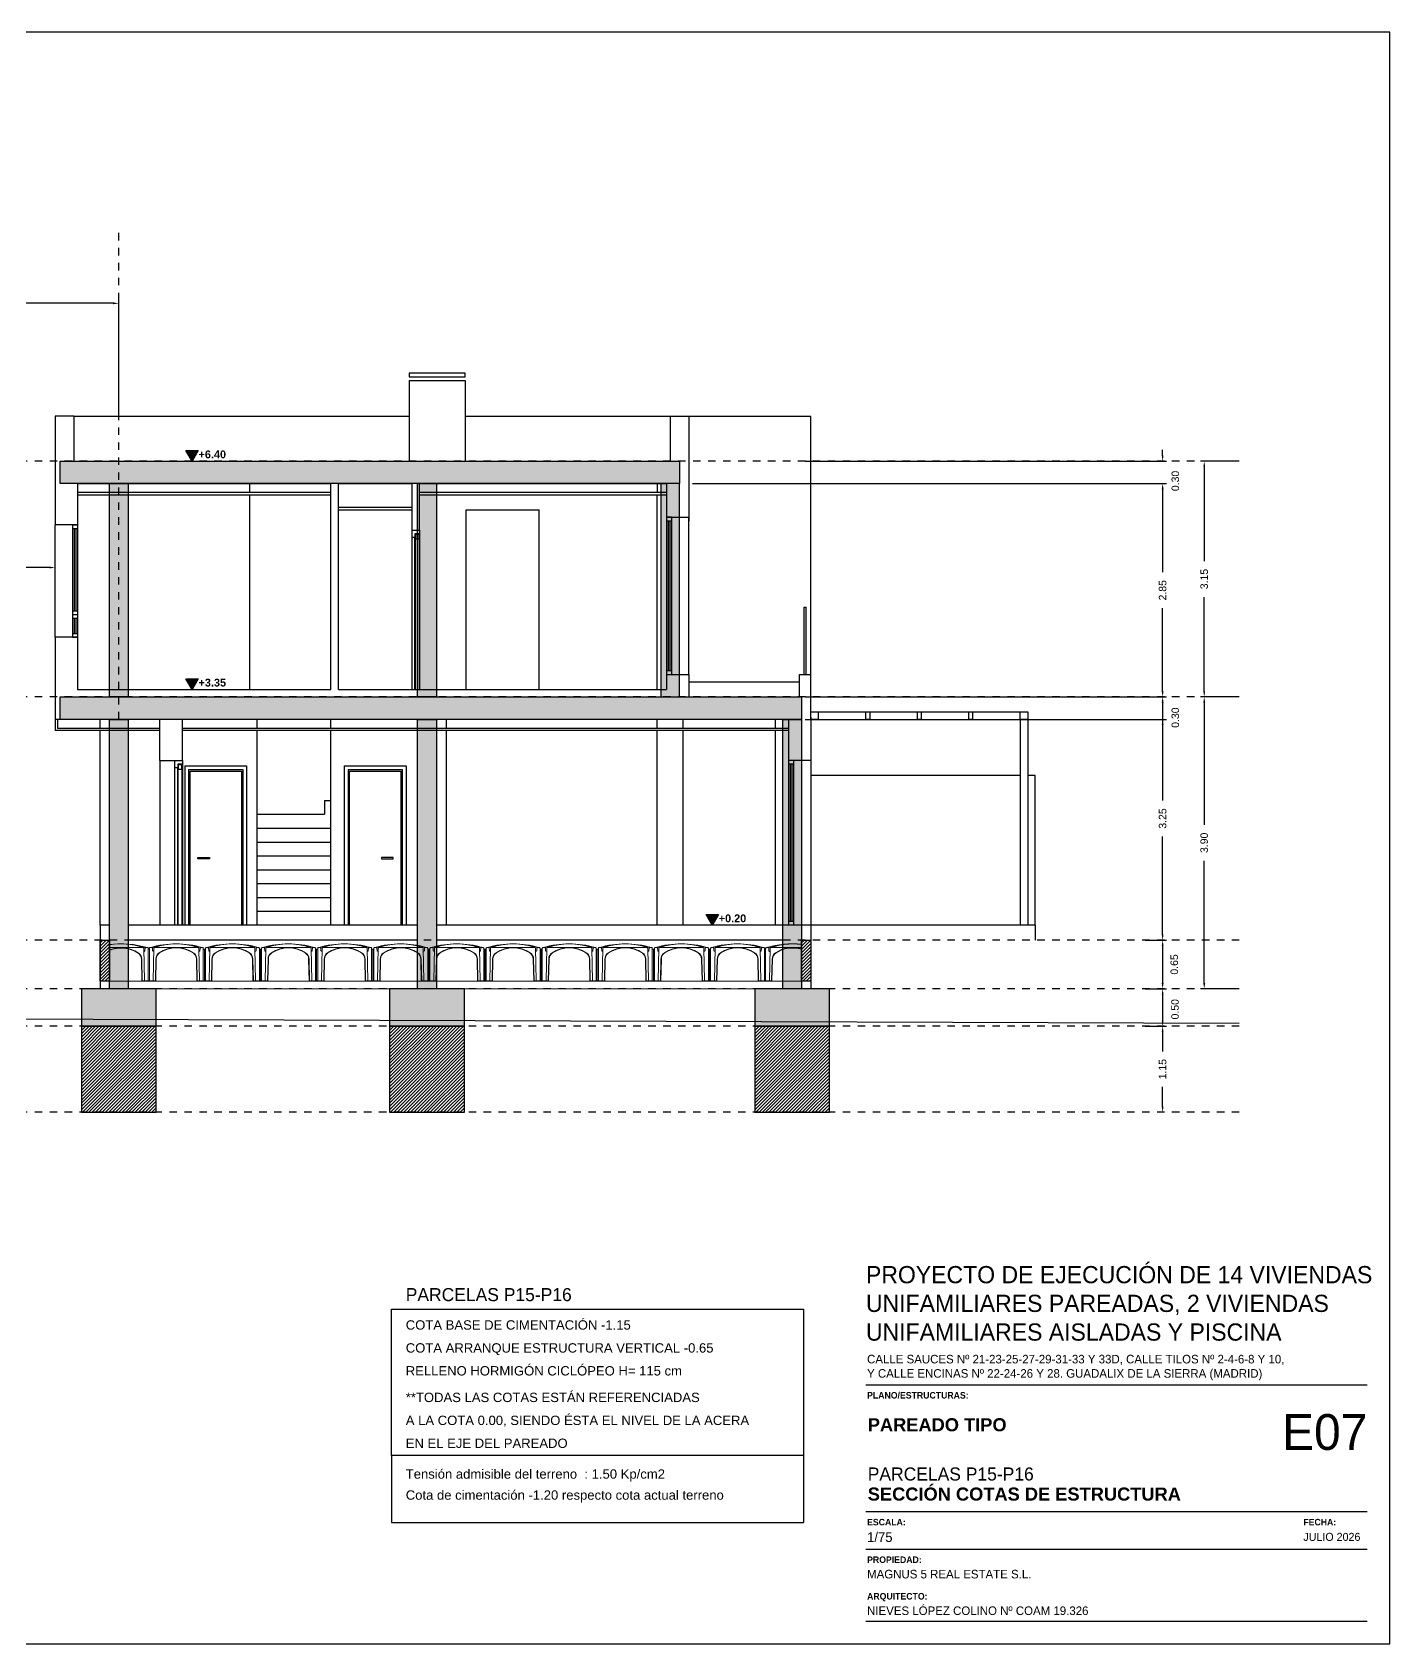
# Model space of a CAD drawing. Extents: x 2455 to 9764, y -806 to 181.
# Drawn here: x 4655.16 to 4673.31, y -409.26 to -387.73 of the extents above; entities that cross this region are included whole.
import ezdxf

# ---------------------------------------------------------------- set-up
doc = ezdxf.new("R2010")
doc.units = 0
doc.header["$LTSCALE"] = 0.2
doc.header["$MEASUREMENT"] = 0
doc.linetypes.add('CONTINUA', pattern=[0])
doc.linetypes.add('RAYITAS', pattern=[0.375, 0.25, -0.125])
doc.layers.get('0').update_dxf_attribs({"linetype": 'CONTINUOUS'})
doc.layers.add('01_cartela', color=6, linetype='CONTINUOUS', plot=False)
for name, color, linetype in [('01_cotas', 4, 'CONTINUOUS'), ('01_MONO inst', 254, 'CONTINUOUS'), ('01_muros', 1, 'CONTINUOUS'), ('01_perfil terreno natural', 170, 'CONTINUOUS'), ('01_proyección', 4, 'RAYITAS'), ('01_texto cartela', 4, 'CONTINUOUS'), ('CUADRO_LINEAS', 7, 'CONTINUOUS'), ('SOMBRAS2', 2, 'CONTINUOUS'), ('WL', 7, 'CONTINUOUS')]:
    doc.layers.add(name, color=color, linetype=linetype)
doc.layers.add('_CAVITI-AUX', color=2, linetype='CONTINUOUS', lineweight=5, plot=False)
doc.styles.add('Century Gothic', font='', dxfattribs={"height": 2})
doc.styles.add('Century Gothic_3', font='', dxfattribs={"height": 4.5})
doc.styles.add('Century Gothic_5', font='', dxfattribs={"height": 2.5})
doc.styles.add('Century Gothic_6', font='', dxfattribs={"height": 11})
doc.styles.add('Estilo1', font='swissel.ttf')
doc.styles.add('NIEVES3', font='swisseb.ttf')
doc.styles.add('ROMANS', font='romans')
doc.styles.get('Century Gothic').set_extended_font_data('Century Gothic')
doc.styles.get('Century Gothic_3').set_extended_font_data('Century Gothic')
doc.styles.get('Century Gothic_5').set_extended_font_data('Century Gothic')
doc.styles.get('Century Gothic_6').set_extended_font_data('Century Gothic')
doc.dimstyles.new('DECIMAL-50', dxfattribs={"dimtxt": 0.08, "dimasz": 0.15, "dimexe": 0.05, "dimexo": 0.05, "dimgap": 0.09, "dimtad": 0, "dimzin": 0, "dimdsep": 46, "dimtxsty": 'ROMANS', "dimblk": 'DOTSMALL', "dimcen": 0.09, "dimclrt": 7, "dimadec": 0, "dimazin": 0, "dimtfac": 1.38, "dimtix": 1, "dimtofl": 0, "dimtmove": 2, "dimatfit": 3, "dimldrblk": 'OBLIQUE', "dimfxl": 1, "dimtolj": 1, "dimtzin": 0, "dimarcsym": 0})

# ---------------------------------------------------------------- blocks, each defined once
blk = doc.blocks.new('C50_frontal')
for points in [[(0, 0.005), (0.1, 0.005), (0.1, 0), (0, 0), (0, 0.43), (0.008, 0.43, 0.414214), (0.015, 0.438)], [(0.073, 0.401, -0.505657), (0.059, 0.409), (0.056, 0.441, 0.383819), (0.046, 0.45), (0.025, 0.45, 0.414214), (0.015, 0.44), (0.015, 0.005)], [(0.065, 0.005), (0.074, 0.441, -0.383819), (0.084, 0.45), (0.666, 0.45, -0.383819), (0.676, 0.441), (0.685, 0.005)], [(0.655, 0.005), (0.649, 0.296, 0.24616), (0.602, 0.382, 0.30084), (0.148, 0.382, 0.246228), (0.101, 0.296), (0.095, 0.005)], [(0.65, 0.005), (0.644, 0.296, 0.24616), (0.599, 0.378, 0.30084), (0.151, 0.378, 0.246228), (0.106, 0.296), (0.1, 0.005)], [(0.75, 0.005), (0.65, 0.005), (0.65, 0), (0.75, 0), (0.75, 0.43), (0.742, 0.43, -0.414214), (0.735, 0.438)], [(0.677, 0.401, 0.505657), (0.691, 0.409), (0.694, 0.441, -0.383819), (0.704, 0.45), (0.725, 0.45, -0.414214), (0.735, 0.44), (0.735, 0.005)]]:
    blk.add_lwpolyline(points, format="xyb")
for centre, radius, start, end in [((0.375, -0.75), 1.25, 73.7398, 106.2602), ((0.375, -0.607), 1.107, 72.7173, 107.2827), ((0.373, -0.359), 0.859, 70.3508, 109.6492)]:
    blk.add_arc(centre, radius, start, end)
blk = doc.blocks.new('*D439')
at = {"layer": '01_cotas', "color": 0, "linetype": 'CONTINUA', "lineweight": -2, "transparency": 16777216}
for p, q in [((4671.247, -393.461), (4670.778, -393.461)), ((4671.247, -396.611), (4670.778, -396.611))]:
    blk.add_line(p, q, dxfattribs=at)
at = {"layer": '01_cotas', "color": 0, "lineweight": -2, "transparency": 16777216}
for p, q in [((4670.828, -393.536), (4670.828, -394.796)), ((4670.828, -396.536), (4670.828, -395.276))]:
    blk.add_line(p, q, dxfattribs=at)
at = {"layer": '01_cotas', "color": 0, "transparency": 16777216}
for points in [[(4670.816, -393.536), (4670.841, -393.536), (4670.828, -393.461)], [(4670.816, -396.536), (4670.841, -396.536), (4670.828, -396.611)]]:
    blk.add_solid(points, dxfattribs=at)
at = {"layer": '01_cotas', "color": 7, "transparency": 16777216, "insert": (4670.828, -395.036), "char_height": 0.1, "attachment_point": 5, "rotation": 90, "style": 'Estilo1'}
blk.add_mtext('\\A1;3.15', dxfattribs=at)
blk = doc.blocks.new('*D440')
at = {"layer": '01_cotas', "color": 0, "linetype": 'CONTINUA', "lineweight": -2, "transparency": 16777216}
for p, q in [((4671.247, -396.611), (4670.778, -396.611)), ((4671.247, -400.511), (4670.778, -400.511))]:
    blk.add_line(p, q, dxfattribs=at)
at = {"layer": '01_cotas', "color": 0, "lineweight": -2, "transparency": 16777216}
for p, q in [((4670.828, -396.686), (4670.828, -398.321)), ((4670.828, -400.436), (4670.828, -398.801))]:
    blk.add_line(p, q, dxfattribs=at)
at = {"layer": '01_cotas', "color": 0, "transparency": 16777216}
for points in [[(4670.816, -396.686), (4670.841, -396.686), (4670.828, -396.611)], [(4670.816, -400.436), (4670.841, -400.436), (4670.828, -400.511)]]:
    blk.add_solid(points, dxfattribs=at)
at = {"layer": '01_cotas', "color": 7, "transparency": 16777216, "insert": (4670.828, -398.561), "char_height": 0.1, "attachment_point": 5, "rotation": 90, "style": 'Estilo1'}
blk.add_mtext('\\A1;3.90', dxfattribs=at)
blk = doc.blocks.new('*D441')
at = {"layer": '01_cotas', "color": 0, "linetype": 'CONTINUA', "lineweight": -2, "transparency": 16777216}
for p, q in [((4670.038, -396.611), (4670.322, -396.611)), ((4670.038, -399.861), (4670.322, -399.861))]:
    blk.add_line(p, q, dxfattribs=at)
at = {"layer": '01_cotas', "color": 0, "lineweight": -2, "transparency": 16777216}
for p, q in [((4670.272, -396.686), (4670.272, -397.996)), ((4670.272, -399.786), (4670.272, -398.476))]:
    blk.add_line(p, q, dxfattribs=at)
at = {"layer": '01_cotas', "color": 0, "transparency": 16777216}
for points in [[(4670.26, -396.686), (4670.285, -396.686), (4670.272, -396.611)], [(4670.26, -399.786), (4670.285, -399.786), (4670.272, -399.861)]]:
    blk.add_solid(points, dxfattribs=at)
at = {"layer": '01_cotas', "color": 7, "transparency": 16777216, "insert": (4670.272, -398.236), "char_height": 0.1, "attachment_point": 5, "rotation": 90, "style": 'Estilo1'}
blk.add_mtext('\\A1;3.25', dxfattribs=at)
blk = doc.blocks.new('*D442')
at = {"layer": '01_cotas', "color": 0, "linetype": 'CONTINUA', "lineweight": -2, "transparency": 16777216}
for p, q in [((4670.088, -393.761), (4670.322, -393.761)), ((4670.088, -396.611), (4670.322, -396.611))]:
    blk.add_line(p, q, dxfattribs=at)
at = {"layer": '01_cotas', "color": 0, "lineweight": -2, "transparency": 16777216}
for p, q in [((4670.272, -393.836), (4670.272, -394.946)), ((4670.272, -396.536), (4670.272, -395.426))]:
    blk.add_line(p, q, dxfattribs=at)
at = {"layer": '01_cotas', "color": 0, "transparency": 16777216}
for points in [[(4670.26, -393.836), (4670.285, -393.836), (4670.272, -393.761)], [(4670.26, -396.536), (4670.285, -396.536), (4670.272, -396.611)]]:
    blk.add_solid(points, dxfattribs=at)
at = {"layer": '01_cotas', "color": 7, "transparency": 16777216, "insert": (4670.272, -395.186), "char_height": 0.1, "attachment_point": 5, "rotation": 90, "style": 'Estilo1'}
blk.add_mtext('\\A1;2.85', dxfattribs=at)
blk = doc.blocks.new('*D443')
at = {"layer": '01_cotas', "color": 0, "linetype": 'CONTINUA', "lineweight": -2, "transparency": 16777216}
for p, q in [((4665.495, -396.611), (4670.322, -396.611)), ((4665.495, -396.911), (4670.322, -396.911))]:
    blk.add_line(p, q, dxfattribs=at)
at = {"layer": '01_cotas', "color": 0, "lineweight": -2, "transparency": 16777216}
for p, q in [((4670.272, -396.536), (4670.272, -396.461)), ((4670.272, -396.986), (4670.272, -397.061))]:
    blk.add_line(p, q, dxfattribs=at)
at = {"layer": '01_cotas', "color": 0, "transparency": 16777216}
for points in [[(4670.26, -396.536), (4670.285, -396.536), (4670.272, -396.611)], [(4670.26, -396.986), (4670.285, -396.986), (4670.272, -396.911)]]:
    blk.add_solid(points, dxfattribs=at)
at = {"layer": '01_cotas', "color": 7, "transparency": 16777216, "insert": (4670.442, -396.888), "char_height": 0.1, "attachment_point": 5, "rotation": 90, "style": 'Estilo1'}
blk.add_mtext('\\A1;0.30', dxfattribs=at)
blk = doc.blocks.new('*D444')
at = {"layer": '01_cotas', "color": 0, "linetype": 'CONTINUA', "lineweight": -2, "transparency": 16777216}
for p, q in [((4670.038, -399.861), (4670.322, -399.861)), ((4670.038, -400.511), (4670.322, -400.511))]:
    blk.add_line(p, q, dxfattribs=at)
at = {"layer": '01_cotas', "color": 0, "lineweight": -2, "transparency": 16777216}
blk.add_line((4670.272, -399.936), (4670.272, -400.436), dxfattribs=at)
at = {"layer": '01_cotas', "color": 0, "transparency": 16777216}
for points in [[(4670.26, -399.936), (4670.285, -399.936), (4670.272, -399.861)], [(4670.26, -400.436), (4670.285, -400.436), (4670.272, -400.511)]]:
    blk.add_solid(points, dxfattribs=at)
at = {"layer": '01_cotas', "color": 7, "transparency": 16777216, "insert": (4670.428, -400.186), "char_height": 0.1, "attachment_point": 5, "rotation": 90, "style": 'Estilo1'}
blk.add_mtext('\\A1;0.65', dxfattribs=at)
blk = doc.blocks.new('*D445')
at = {"layer": '01_cotas', "color": 0, "linetype": 'CONTINUA', "lineweight": -2, "transparency": 16777216}
for p, q in [((4670.038, -400.511), (4670.322, -400.511)), ((4670.038, -401.011), (4670.322, -401.011))]:
    blk.add_line(p, q, dxfattribs=at)
at = {"layer": '01_cotas', "color": 0, "lineweight": -2, "transparency": 16777216}
blk.add_line((4670.272, -400.586), (4670.272, -400.936), dxfattribs=at)
at = {"layer": '01_cotas', "color": 0, "transparency": 16777216}
for points in [[(4670.26, -400.586), (4670.285, -400.586), (4670.272, -400.511)], [(4670.26, -400.936), (4670.285, -400.936), (4670.272, -401.011)]]:
    blk.add_solid(points, dxfattribs=at)
at = {"layer": '01_cotas', "color": 7, "transparency": 16777216, "insert": (4670.438, -400.785), "char_height": 0.1, "attachment_point": 5, "rotation": 90, "style": 'Estilo1'}
blk.add_mtext('\\A1;0.50', dxfattribs=at)
blk = doc.blocks.new('*D437')
at = {"layer": '01_cotas', "color": 0, "lineweight": -2, "transparency": 16777216}
for p, q in [((4670.272, -393.386), (4670.272, -393.311)), ((4670.272, -393.836), (4670.272, -393.911))]:
    blk.add_line(p, q, dxfattribs=at)
at = {"layer": '01_cotas', "color": 0, "linetype": 'CONTINUA', "lineweight": -2, "transparency": 16777216}
for p, q in [((4665.495, -393.461), (4670.322, -393.461)), ((4663.99, -393.761), (4670.322, -393.761))]:
    blk.add_line(p, q, dxfattribs=at)
at = {"layer": '01_cotas', "color": 0, "transparency": 16777216}
for points in [[(4670.26, -393.386), (4670.285, -393.386), (4670.272, -393.461)], [(4670.26, -393.836), (4670.285, -393.836), (4670.272, -393.761)]]:
    blk.add_solid(points, dxfattribs=at)
at = {"layer": '01_cotas', "color": 7, "transparency": 16777216, "insert": (4670.442, -393.725), "char_height": 0.1, "attachment_point": 5, "rotation": 90, "style": 'Estilo1'}
blk.add_mtext('\\A1;0.30', dxfattribs=at)
blk = doc.blocks.new('*D438')
at = {"layer": '01_cotas', "color": 0, "lineweight": -2, "transparency": 16777216}
for p, q in [((4670.272, -401.086), (4670.272, -401.35)), ((4670.272, -402.086), (4670.272, -401.823))]:
    blk.add_line(p, q, dxfattribs=at)
at = {"layer": '01_cotas', "color": 0, "transparency": 16777216}
for points in [[(4670.26, -401.086), (4670.285, -401.086), (4670.272, -401.011)], [(4670.26, -402.086), (4670.285, -402.086), (4670.272, -402.161)]]:
    blk.add_solid(points, dxfattribs=at)
at = {"layer": '01_cotas', "color": 7, "transparency": 16777216, "insert": (4670.272, -401.586), "char_height": 0.1, "attachment_point": 5, "rotation": 90, "style": 'Estilo1'}
blk.add_mtext('\\A1;1.15', dxfattribs=at)
blk = doc.blocks.new('*D454')
at = {"layer": '01_cotas', "color": 0, "linetype": 'CONTINUA', "lineweight": -2, "transparency": 16777216}
for p, q in [((4650.47, -392.811), (4650.47, -391.301)), ((4656.32, -392.811), (4656.32, -391.301))]:
    blk.add_line(p, q, dxfattribs=at)
at = {"layer": '01_cotas', "color": 0, "lineweight": -2, "transparency": 16777216}
for p, q in [((4650.545, -391.351), (4652.543, -391.351)), ((4656.245, -391.351), (4654.246, -391.351))]:
    blk.add_line(p, q, dxfattribs=at)
at = {"layer": '01_cotas', "color": 0, "transparency": 16777216}
for points in [[(4650.545, -391.339), (4650.545, -391.364), (4650.47, -391.351)], [(4656.245, -391.339), (4656.245, -391.364), (4656.32, -391.351)]]:
    blk.add_solid(points, dxfattribs=at)
at = {"layer": '01_cotas', "color": 7, "transparency": 16777216, "insert": (4653.395, -391.351), "char_height": 0.1, "width": 1.52292, "attachment_point": 5, "style": 'Estilo1'}
blk.add_mtext('\\A1;ORIGEN REPLANTEO P16\\P5.85', dxfattribs=at)
blk = doc.blocks.new('*D461')
at = {"layer": '01_cotas', "color": 0, "linetype": 'CONTINUA', "lineweight": -2, "transparency": 16777216}
for p, q in [((4650.47, -395.011), (4650.47, -394.832)), ((4655.47, -395.011), (4655.47, -394.832))]:
    blk.add_line(p, q, dxfattribs=at)
at = {"layer": '01_cotas', "color": 0, "lineweight": -2, "transparency": 16777216}
for p, q in [((4650.545, -394.882), (4651.963, -394.882)), ((4655.395, -394.882), (4653.976, -394.882))]:
    blk.add_line(p, q, dxfattribs=at)
at = {"layer": '01_cotas', "color": 0, "transparency": 16777216}
for points in [[(4650.545, -394.87), (4650.545, -394.895), (4650.47, -394.882)], [(4655.395, -394.87), (4655.395, -394.895), (4655.47, -394.882)]]:
    blk.add_solid(points, dxfattribs=at)
at = {"layer": '01_cotas', "color": 7, "transparency": 16777216, "insert": (4652.97, -394.882), "char_height": 0.1, "attachment_point": 5, "style": 'Estilo1'}
blk.add_mtext('\\A1;LÍNEA DE CERRAMIENTO\\P5.00', dxfattribs=at)

msp = doc.modelspace()

# ---------------------------------------------------------------- hatches: boundary and pattern name
at = {"layer": '01_MONO inst', "linetype": 'CONTINUA', "ltscale": 1.5}
h = msp.add_hatch(color=256, dxfattribs=at)
h.dxf.hatch_style = 1
h.paths.add_polyline_path([(4657.299, -393.461), (4657.217, -393.318), (4657.382, -393.318)])
h = msp.add_hatch(color=256, dxfattribs=at)
h.dxf.hatch_style = 1
h.paths.add_polyline_path([(4657.299, -396.511), (4657.217, -396.368), (4657.382, -396.368)])
h = msp.add_hatch(color=256, dxfattribs=at)
h.dxf.hatch_style = 1
h.paths.add_polyline_path([(4664.252, -399.661), (4664.169, -399.518), (4664.335, -399.518)])
at = {"layer": 'SOMBRAS2', "transparency": 33554534}
h = msp.add_hatch(color=254, dxfattribs=at)
h.dxf.hatch_style = 1
h.paths.add_polyline_path([(4655.535, -393.461), (4663.815, -393.461), (4663.815, -393.761), (4655.535, -393.761)])
h = msp.add_hatch(color=254, dxfattribs=at)
h.dxf.hatch_style = 1
h.paths.add_polyline_path([(4656.195, -393.761), (4656.445, -393.761), (4656.445, -396.611), (4656.195, -396.611)])
h = msp.add_hatch(color=254, dxfattribs=at)
h.dxf.hatch_style = 1
h.paths.add_polyline_path([(4660.315, -393.761), (4660.565, -393.761), (4660.565, -396.611), (4660.315, -396.611)])
h = msp.add_hatch(color=254, dxfattribs=at)
h.dxf.hatch_style = 1
h.paths.add_polyline_path([(4663.815, -393.761), (4663.565, -393.761), (4663.565, -396.611), (4663.815, -396.611)])
h = msp.add_hatch(color=254, dxfattribs=at)
h.dxf.hatch_style = 1
h.paths.add_polyline_path([(4655.535, -396.611), (4665.445, -396.611), (4665.445, -396.911), (4655.535, -396.911)])
h = msp.add_hatch(color=254, dxfattribs=at)
h.dxf.hatch_style = 1
h.paths.add_polyline_path([(4656.195, -396.911), (4656.445, -396.911), (4656.445, -400.511), (4656.195, -400.511)])
h = msp.add_hatch(color=254, dxfattribs=at)
h.dxf.hatch_style = 1
h.paths.add_polyline_path([(4660.315, -396.911), (4660.565, -396.911), (4660.565, -400.511), (4660.315, -400.511)])
h = msp.add_hatch(color=254, dxfattribs=at)
h.dxf.hatch_style = 1
h.paths.add_polyline_path([(4665.195, -396.911), (4665.445, -396.911), (4665.445, -400.511), (4665.195, -400.511)])
at = {"layer": 'SOMBRAS2'}
h = msp.add_hatch(dxfattribs=at)
h.set_pattern_fill('ANSI31', color=256, scale=0.25)
h.set_pattern_definition([(45, (215.425632, 0), (-0.02209708691, 0.02209708691), [])])
h.paths.add_polyline_path([(4656.07, -399.861), (4656.195, -399.861), (4656.195, -400.411), (4656.07, -400.411)])
h = msp.add_hatch(dxfattribs=at)
h.set_pattern_fill('ANSI31', color=256, scale=0.25)
h.set_pattern_definition([(45, (224.800632, 0), (-0.02209708691, 0.02209708691), [])])
h.paths.add_polyline_path([(4665.445, -399.861), (4665.57, -399.861), (4665.57, -400.411), (4665.445, -400.411)])
at = {"layer": 'SOMBRAS2', "transparency": 33554534}
h = msp.add_hatch(color=254, dxfattribs=at)
h.dxf.hatch_style = 1
h.paths.add_polyline_path([(4655.82, -401.011), (4656.82, -401.011), (4656.82, -400.511), (4655.82, -400.511)])
h = msp.add_hatch(color=254, dxfattribs=at)
h.dxf.hatch_style = 1
h.paths.add_polyline_path([(4659.94, -401.011), (4660.94, -401.011), (4660.94, -400.511), (4659.94, -400.511)])
h = msp.add_hatch(color=254, dxfattribs=at)
h.dxf.hatch_style = 1
h.paths.add_polyline_path([(4664.82, -401.011), (4665.82, -401.011), (4665.82, -400.511), (4664.82, -400.511)])
at = {"layer": 'SOMBRAS2'}
h = msp.add_hatch(dxfattribs=at)
h.set_pattern_fill('ANSI31', color=256, scale=0.25)
h.set_pattern_definition([(45, (-9, -2e-13), (-0.02209708691, 0.02209708691), [])])
h.paths.add_polyline_path([(4655.82, -402.161), (4656.82, -402.161), (4656.82, -401.011), (4655.82, -401.011)])
h = msp.add_hatch(dxfattribs=at)
h.set_pattern_fill('ANSI31', color=256, scale=0.25)
h.set_pattern_definition([(45, (-4.88, 0), (-0.02209708691, 0.02209708691), [])])
h.paths.add_polyline_path([(4659.94, -402.161), (4660.94, -402.161), (4660.94, -401.011), (4659.94, -401.011)])
h = msp.add_hatch(dxfattribs=at)
h.set_pattern_fill('ANSI31', color=256, scale=0.25)
h.paths.add_polyline_path([(4664.82, -402.161), (4665.82, -402.161), (4665.82, -401.011), (4664.82, -401.011)])

# ---------------------------------------------------------------- linework, layer by layer
at = {"layer": '01_cartela', "color": 3}
msp.add_lwpolyline([(4642.67, -387.729), (4642.67, -409.264), (4673.308, -409.264), (4673.308, -387.729)], close=True, dxfattribs=at)
at = {"layer": '01_MONO inst'}
for p, q in [((4660.202, -392.385, 0), (4660.952, -392.385, 0)), ((4660.202, -392.385, 0), (4660.202, -393.461, 0)), ((4660.952, -392.385, 0), (4660.952, -393.461, 0)), ((4655.72, -392.861, 0), (4655.47, -392.861, 0)), ((4655.47, -392.861, 0), (4655.47, -394.311, 0)), ((4655.72, -392.861, 0), (4655.72, -393.461, 0)), ((4655.72, -392.861, 0), (4660.202, -392.861, 0)), ((4660.952, -392.861, 0), (4663.69, -392.861, 0)), ((4663.69, -392.861, 0), (4663.69, -393.461, 0)), ((4663.69, -392.861, 0), (4663.94, -392.861, 0)), ((4663.94, -392.861, 0), (4663.94, -394.261, 0)), ((4663.94, -392.861, 0), (4665.57, -392.861, 0)), ((4665.57, -396.311, 0), (4665.57, -392.862, 0)), ((4655.72, -393.461, 0), (4663.69, -393.461, 0)), ((4655.77, -393.761, 0), (4655.77, -394.311, 0)), ((4655.77, -393.761, 0), (4659.155, -393.761, 0)), ((4658.07, -393.881, 0), (4658.07, -393.761, 0)), ((4659.155, -396.511, 0), (4659.155, -393.761, 0)), ((4659.255, -393.761, 0), (4660.24, -393.761, 0)), ((4659.255, -396.511, 0), (4659.255, -393.761, 0)), ((4660.24, -394.381, 0), (4660.24, -393.761, 0)), ((4660.34, -393.761, 0), (4663.64, -393.761, 0)), ((4660.34, -394.381, 0), (4660.34, -393.761, 0)), ((4663.515, -393.761, 0), (4663.515, -393.881, 0)), ((4663.64, -393.761, 0), (4663.64, -394.261, 0)), ((4659.155, -393.881, 0), (4655.77, -393.881, 0)), ((4655.77, -393.911, 0), (4659.155, -393.911, 0)), ((4658.07, -396.511, 0), (4658.07, -393.911, 0)), ((4660.24, -394.081, 0), (4659.255, -394.081, 0)), ((4663.64, -393.881, 0), (4660.34, -393.881, 0)), ((4660.34, -393.911, 0), (4663.64, -393.911, 0)), ((4663.515, -396.511, 0), (4663.515, -393.911, 0)), ((4659.255, -394.111, 0), (4660.24, -394.111, 0)), ((4660.965, -396.511, 0), (4660.965, -394.111, 0)), ((4660.965, -394.111, 0), (4661.94, -394.111, 0)), ((4661.94, -396.511, 0), (4661.94, -394.111, 0)), ((4663.64, -394.211, 0), (4663.94, -394.211, 0)), ((4655.77, -394.311, 0), (4655.47, -394.311, 0)), ((4660.24, -394.381, 0), (4660.34, -394.381, 0)), ((4660.24, -394.481, 0), (4660.24, -394.381, 0)), ((4660.279, -394.481, 0), (4660.24, -394.481, 0)), ((4660.24, -396.511, 0), (4660.24, -394.481, 0)), ((4660.34, -394.431, 0), (4660.279, -394.431, 0)), ((4660.279, -394.431, 0), (4660.279, -394.481, 0)), ((4660.279, -396.511, 0), (4660.279, -394.481, 0)), ((4660.284, -396.511, 0), (4660.284, -394.497, 0)), ((4660.335, -394.497, 0), (4660.335, -396.511, 0)), ((4660.34, -394.381, 0), (4660.34, -394.431, 0)), ((4660.34, -394.431, 0), (4660.34, -396.511, 0)), ((4655.47, -395.811, 0), (4655.47, -396.961, 0)), ((4655.77, -395.811, 0), (4655.47, -395.811, 0)), ((4655.77, -395.811, 0), (4655.77, -396.511, 0)), ((4663.64, -396.311, 0), (4663.64, -396.511, 0)), ((4663.64, -396.311, 0), (4663.94, -396.311, 0)), ((4663.94, -396.311, 0), (4663.94, -396.611, 0)), ((4665.42, -396.611, 0), (4665.42, -396.311, 0)), ((4665.42, -396.311, 0), (4665.57, -396.311, 0)), ((4665.57, -396.831, 0), (4665.57, -396.311, 0)), ((4655.77, -396.511, 0), (4659.155, -396.511, 0)), ((4659.255, -396.511, 0), (4663.64, -396.511, 0)), ((4663.94, -396.611, 0), (4665.42, -396.611, 0)), ((4665.57, -396.881, 0), (4665.57, -397.461, 0)), ((4656.87, -396.911, 0), (4655.47, -396.911, 0)), ((4655.47, -396.911, 0), (4655.47, -397.061, 0)), ((4656.87, -397.061, 0), (4655.47, -397.061, 0)), ((4655.5, -396.911, 0), (4655.5, -397.031, 0)), ((4656.87, -397.031, 0), (4655.5, -397.031, 0)), ((4656.07, -397.031, 0), (4656.07, -396.911, 0)), ((4656.07, -399.661, 0), (4656.07, -397.061, 0)), ((4656.87, -397.461, 0), (4656.87, -396.911, 0)), ((4657.17, -397.461, 0), (4657.17, -396.911, 0)), ((4665.27, -396.911, 0), (4657.17, -396.911, 0)), ((4665.27, -397.031, 0), (4657.17, -397.031, 0)), ((4665.27, -397.061, 0), (4657.17, -397.061, 0)), ((4658.17, -397.031, 0), (4658.17, -396.911, 0)), ((4658.17, -399.661, 0), (4658.17, -397.061, 0)), ((4659.155, -397.031, 0), (4659.155, -396.911, 0)), ((4659.155, -399.661, 0), (4659.155, -397.061, 0)), ((4660.7, -397.031, 0), (4660.7, -396.911, 0)), ((4660.7, -399.661, 0), (4660.7, -397.061, 0)), ((4663.515, -397.031, 0), (4663.515, -396.911, 0)), ((4663.515, -399.661, 0), (4663.515, -397.061, 0)), ((4663.865, -397.031, 0), (4663.865, -396.911, 0)), ((4663.865, -399.661, 0), (4663.865, -397.061, 0)), ((4665.1, -397.031, 0), (4665.1, -396.911, 0)), ((4665.1, -399.661, 0), (4665.1, -397.061, 0)), ((4665.27, -396.911, 0), (4665.27, -397.461, 0)), ((4656.87, -397.461, 0), (4657.17, -397.461, 0)), ((4656.87, -397.461, 0), (4656.87, -399.661, 0)), ((4657.07, -397.561, 0), (4657.07, -397.461, 0)), ((4657.17, -397.511, 0), (4657.109, -397.511, 0)), ((4657.109, -397.511, 0), (4657.109, -397.561, 0)), ((4657.17, -397.461, 0), (4657.17, -397.511, 0)), ((4657.17, -397.511, 0), (4657.17, -399.661, 0)), ((4665.57, -397.461, 0), (4665.27, -397.461, 0)), ((4657.109, -397.561, 0), (4657.07, -397.561, 0)), ((4657.07, -399.661, 0), (4657.07, -397.561, 0)), ((4657.109, -399.661, 0), (4657.109, -397.561, 0)), ((4657.114, -399.661, 0), (4657.114, -397.577, 0)), ((4657.165, -397.577, 0), (4657.165, -399.661, 0)), ((4658.17, -398.179, 0), (4659.07, -398.179, 0)), ((4659.07, -397.994, 0), (4659.07, -398.179, 0)), ((4659.07, -397.994, 0), (4659.155, -397.994, 0)), ((4658.17, -398.364, 0), (4659.155, -398.364, 0)), ((4658.17, -398.55, 0), (4659.155, -398.55, 0)), ((4658.17, -398.735, 0), (4659.155, -398.735, 0)), ((4658.17, -398.92, 0), (4659.155, -398.92, 0)), ((4658.17, -399.105, 0), (4659.155, -399.105, 0)), ((4658.17, -399.291, 0), (4659.155, -399.291, 0)), ((4656.195, -399.661, 0), (4656.07, -399.661, 0)), ((4656.07, -399.661, 0), (4656.07, -400.511, 0)), ((4660.315, -399.661, 0), (4656.445, -399.661, 0)), ((4658.17, -399.476, 0), (4659.155, -399.476, 0)), ((4668.57, -399.661, 0), (4660.565, -399.661, 0)), ((4668.57, -399.661, 0), (4668.57, -399.861, 0)), ((4660.315, -399.861, 0), (4656.445, -399.861, 0)), ((4665.195, -399.861, 0), (4660.565, -399.861, 0))]:
    msp.add_line(p, q, dxfattribs=at)
at = {"layer": '01_MONO inst', "linetype": 'CONTINUA'}
for p, q in [((4663.64, -394.211, 0), (4663.64, -396.311, 0)), ((4663.71, -394.211, 0), (4663.64, -394.211, 0)), ((4663.71, -394.211, 0), (4663.64, -394.211, 0)), ((4663.71, -394.261, 0), (4663.64, -394.261, 0)), ((4663.663, -394.261, 0), (4663.663, -396.261, 0)), ((4663.687, -394.261, 0), (4663.687, -396.261, 0)), ((4663.71, -394.211, 0), (4663.71, -396.311, 0)), ((4663.94, -396.311, 0), (4663.94, -394.211, 0)), ((4655.47, -395.811, 0), (4655.47, -394.311, 0)), ((4655.7, -394.311, 0), (4655.77, -394.311, 0)), ((4655.7, -394.311, 0), (4655.77, -394.311, 0)), ((4655.7, -394.311, 0), (4655.7, -395.811, 0)), ((4655.7, -394.361, 0), (4655.77, -394.361, 0)), ((4655.723, -394.361, 0), (4655.723, -395.461, 0)), ((4655.747, -394.361, 0), (4655.747, -395.461, 0)), ((4655.77, -394.311, 0), (4655.77, -395.811, 0)), ((4655.7, -395.461, 0), (4655.77, -395.461, 0)), ((4655.7, -395.511, 0), (4655.77, -395.511, 0)), ((4655.7, -395.561, 0), (4655.77, -395.561, 0)), ((4655.723, -395.561, 0), (4655.723, -395.763, 0)), ((4655.747, -395.561, 0), (4655.747, -395.763, 0)), ((4665.48, -395.411, 0), (4665.51, -395.411, 0)), ((4665.48, -396.311, 0), (4665.48, -395.411, 0)), ((4665.51, -396.311, 0), (4665.51, -395.411, 0)), ((4655.7, -395.763, 0), (4655.77, -395.763, 0)), ((4655.7, -395.813, 0), (4655.77, -395.813, 0)), ((4663.71, -396.261, 0), (4663.64, -396.261, 0)), ((4663.94, -396.411, 0), (4665.42, -396.411, 0)), ((4665.67, -396.811, 0), (4666.307, -396.811, 0)), ((4666.357, -396.811, 0), (4666.995, -396.811, 0)), ((4667.045, -396.811, 0), (4667.682, -396.811, 0)), ((4667.732, -396.811, 0), (4668.37, -396.811, 0)), ((4665.67, -396.911, 0), (4666.307, -396.911, 0)), ((4666.357, -396.911, 0), (4666.995, -396.911, 0)), ((4667.045, -396.911, 0), (4667.682, -396.911, 0)), ((4667.732, -396.911, 0), (4668.37, -396.911, 0)), ((4668.37, -396.911, 0), (4668.37, -399.661, 0)), ((4668.47, -396.911, 0), (4668.47, -399.661, 0)), ((4657.204, -397.531, 0), (4658.029, -397.531, 0)), ((4657.204, -397.531, 0), (4657.204, -399.661, 0)), ((4658.029, -397.531, 0), (4658.029, -399.661, 0)), ((4659.335, -397.531, 0), (4660.16, -397.531, 0)), ((4659.335, -397.531, 0), (4659.335, -399.661, 0)), ((4660.16, -397.531, 0), (4660.16, -399.661, 0)), ((4665.27, -397.461, 0), (4665.27, -399.661, 0)), ((4665.34, -397.461, 0), (4665.27, -397.461, 0)), ((4665.34, -397.461, 0), (4665.27, -397.461, 0)), ((4665.34, -397.511, 0), (4665.27, -397.511, 0)), ((4665.293, -397.511, 0), (4665.293, -399.611, 0)), ((4665.317, -397.511, 0), (4665.317, -399.611, 0)), ((4665.34, -397.461, 0), (4665.34, -399.661, 0)), ((4665.57, -397.461, 0), (4665.57, -400.511, 0)), ((4657.254, -397.581, 0), (4657.254, -399.661, 0)), ((4657.254, -397.581, 0), (4657.979, -397.581, 0)), ((4657.274, -399.661, 0), (4657.274, -397.604, 0)), ((4657.274, -397.604, 0), (4657.959, -397.604, 0)), ((4657.959, -397.604, 0), (4657.959, -399.661, 0)), ((4657.979, -397.581, 0), (4657.979, -399.661, 0)), ((4659.385, -397.581, 0), (4659.385, -399.661, 0)), ((4659.385, -397.581, 0), (4660.11, -397.581, 0)), ((4659.405, -399.661, 0), (4659.405, -397.604, 0)), ((4659.405, -397.604, 0), (4660.09, -397.604, 0)), ((4660.09, -397.604, 0), (4660.09, -399.661, 0)), ((4660.11, -397.581, 0), (4660.11, -399.661, 0)), ((4668.37, -397.661, 0), (4665.57, -397.661, 0)), ((4668.57, -397.661, 0), (4668.47, -397.661, 0)), ((4668.57, -399.661, 0), (4668.57, -397.661, 0)), ((4665.34, -399.611, 0), (4665.27, -399.611, 0))]:
    msp.add_line(p, q, dxfattribs=at)
at = {"layer": '01_MONO inst', "elevation": 0}
for points in [[(4660.952, -392.287), (4660.202, -392.287), (4660.202, -392.336), (4660.952, -392.336)], [(4660.284, -394.439), (4660.284, -394.497), (4660.335, -394.497), (4660.335, -394.439)], [(4665.57, -396.811), (4665.67, -396.811), (4665.67, -396.911), (4665.57, -396.911)], [(4666.307, -396.811), (4666.357, -396.811), (4666.357, -396.911), (4666.307, -396.911)], [(4666.995, -396.811), (4667.045, -396.811), (4667.045, -396.911), (4666.995, -396.911)], [(4667.682, -396.811), (4667.732, -396.811), (4667.732, -396.911), (4667.682, -396.911)], [(4668.37, -396.811), (4668.47, -396.811), (4668.47, -396.911), (4668.37, -396.911)], [(4657.114, -397.519), (4657.114, -397.577), (4657.165, -397.577), (4657.165, -397.519)]]:
    msp.add_lwpolyline(points, close=True, dxfattribs=at)
at = {"layer": '01_MONO inst', "linetype": 'CONTINUA', "ltscale": 1.5, "elevation": 0}
for points in [[(4657.299, -393.461), (4657.217, -393.318), (4657.382, -393.318)], [(4657.299, -396.511), (4657.217, -396.368), (4657.382, -396.368)], [(4664.252, -399.661), (4664.169, -399.518), (4664.335, -399.518)]]:
    msp.add_lwpolyline(points, close=True, dxfattribs=at)
at = {"layer": '01_MONO inst', "linetype": 'CONTINUA', "elevation": 0}
for points in [[(4657.375, -398.775), (4657.375, -398.756), (4657.531, -398.756), (4657.531, -398.775)], [(4659.989, -398.775), (4659.989, -398.756), (4659.833, -398.756), (4659.833, -398.775)]]:
    msp.add_lwpolyline(points, close=True, dxfattribs=at)
at = {"layer": '01_muros', "elevation": 0}
for points in [[(4655.535, -393.461), (4663.815, -393.461), (4663.815, -393.761), (4655.535, -393.761)], [(4656.195, -393.761), (4656.445, -393.761), (4656.445, -396.611), (4656.195, -396.611)], [(4660.315, -393.761), (4660.565, -393.761), (4660.565, -396.611), (4660.315, -396.611)], [(4663.815, -393.761), (4663.565, -393.761), (4663.565, -396.611), (4663.815, -396.611)], [(4655.535, -396.611), (4665.445, -396.611), (4665.445, -396.911), (4655.535, -396.911)], [(4656.195, -396.911), (4656.445, -396.911), (4656.445, -400.511), (4656.195, -400.511)], [(4660.315, -396.911), (4660.565, -396.911), (4660.565, -400.511), (4660.315, -400.511)], [(4665.195, -396.911), (4665.445, -396.911), (4665.445, -400.511), (4665.195, -400.511)], [(4656.07, -399.861), (4656.195, -399.861), (4656.195, -400.411), (4656.07, -400.411)], [(4665.445, -399.861), (4665.57, -399.861), (4665.57, -400.411), (4665.445, -400.411)], [(4655.82, -401.011), (4656.82, -401.011), (4656.82, -400.511), (4655.82, -400.511)], [(4659.94, -401.011), (4660.94, -401.011), (4660.94, -400.511), (4659.94, -400.511)], [(4664.82, -401.011), (4665.82, -401.011), (4665.82, -400.511), (4664.82, -400.511)], [(4655.82, -402.161), (4656.82, -402.161), (4656.82, -401.011), (4655.82, -401.011)], [(4659.94, -402.161), (4660.94, -402.161), (4660.94, -401.011), (4659.94, -401.011)], [(4664.82, -402.161), (4665.82, -402.161), (4665.82, -401.011), (4664.82, -401.011)]]:
    msp.add_lwpolyline(points, close=True, dxfattribs=at)
at = {"layer": '01_perfil terreno natural'}
msp.add_line((4671.297, -400.975, 0), (4653.552, -400.911, 0), dxfattribs=at)
at = {"layer": '01_proyección', "color": 10}
for p, q in [((4656.32, -396.911, 0), (4656.32, -390.356, 0)), ((4671.297, -399.861, 0), (4644.311, -399.861, 0))]:
    msp.add_line(p, q, dxfattribs=at)
at = {"layer": '01_proyección', "color": 120}
for p, q in [((4671.297, -393.461, 0), (4644.311, -393.461, 0)), ((4671.297, -396.611, 0), (4644.311, -396.611, 0)), ((4671.297, -400.511, 0), (4644.311, -400.511, 0)), ((4671.297, -401.011, 0), (4644.311, -401.011, 0)), ((4671.297, -402.161, 0), (4644.311, -402.161, 0))]:
    msp.add_line(p, q, dxfattribs=at)
at = {"layer": '01_texto cartela', "color": 5}
for p, q in [((4666.307, -405.803), (4673.008, -405.803)), ((4666.307, -407.497), (4673.008, -407.497)), ((4666.307, -408), (4673.008, -408)), ((4666.307, -408.964), (4673.008, -408.964))]:
    msp.add_line(p, q, dxfattribs=at)
at = {"layer": '_CAVITI-AUX'}
for p, q in [((4656.07, -400.411, 0), (4660.565, -400.411)), ((4656.82, -400.511, 0), (4659.94, -400.511, 0)), ((4660.565, -400.411, 0), (4665.57, -400.411, 0)), ((4660.94, -400.511, 0), (4664.82, -400.511, 0))]:
    msp.add_line(p, q, dxfattribs=at)
for points in [[(4656.195, -399.961), (4656.645, -399.961, -0.383819), (4656.654, -399.97), (4656.664, -400.406)], [(4656.634, -400.406), (4656.627, -400.115, 0.24616), (4656.58, -400.03, 0.250231), (4656.195, -399.993, 0.250231)], [(4656.629, -400.406), (4656.622, -400.115, 0.24616), (4656.578, -400.034, 0.251601), (4656.195, -399.999, 0.251601)], [(4656.729, -400.406), (4656.629, -400.406), (4656.629, -400.411), (4656.729, -400.411), (4656.729, -399.981), (4656.721, -399.981, -0.414214), (4656.714, -399.974)], [(4656.655, -400.011, 0.505657), (4656.669, -400.002), (4656.673, -399.97, -0.383819), (4656.683, -399.961), (4656.704, -399.961, -0.414214), (4656.714, -399.971), (4656.714, -400.406)], [(4664.951, -400.406), (4665.051, -400.406), (4665.051, -400.411), (4664.951, -400.411), (4664.951, -399.981), (4664.959, -399.981, 0.414214), (4664.966, -399.974)], [(4665.024, -400.011, -0.505657), (4665.01, -400.002), (4665.007, -399.97, 0.383819), (4664.997, -399.961), (4664.976, -399.961, 0.414214), (4664.966, -399.971), (4664.966, -400.406)], [(4665.445, -399.961), (4665.035, -399.961, 0.383819), (4665.025, -399.97), (4665.016, -400.406)], [(4665.046, -400.406), (4665.052, -400.115, -0.24616), (4665.099, -400.03, -0.222885), (4665.445, -399.979, -0.222885)], [(4665.051, -400.406), (4665.057, -400.115, -0.24616), (4665.102, -400.034, -0.223859), (4665.445, -399.984, -0.223859)]]:
    msp.add_lwpolyline(points, format="xyb", dxfattribs=at)
for centre, radius, start, end in [((4656.354, -401.161), 1.25, 73.7398, 97.2958), ((4656.351, -400.77), 0.859, 70.3508, 100.5003), ((4656.354, -401.019), 1.107, 72.7173, 98.2413), ((4665.326, -401.161), 1.25, 84.5528, 106.2602), ((4665.326, -401.019), 1.107, 83.8489, 107.2827), ((4665.328, -400.77), 0.859, 82.2086, 109.6492)]:
    msp.add_arc(centre, radius, start, end, dxfattribs=at)
at = {"layer": 'CUADRO_LINEAS'}
for p, q in [((4659.966, -406.747), (4659.966, -407.644)), ((4665.47, -406.747), (4665.47, -407.644)), ((4659.966, -407.644), (4665.47, -407.644))]:
    msp.add_line(p, q, dxfattribs=at)
msp.add_lwpolyline([(4659.966, -404.794), (4665.47, -404.794), (4665.47, -406.747), (4659.966, -406.747)], close=True, dxfattribs=at)

# ---------------------------------------------------------------- block references
at = {"layer": '_CAVITI-AUX'}
for p in [(4656.714, -400.411), (4657.464, -400.411), (4658.214, -400.411), (4658.964, -400.411), (4659.714, -400.411), (4660.465, -400.411)]:
    msp.add_blockref('C50_frontal', p, dxfattribs=at)
at = {"layer": '_CAVITI-AUX', "xscale": -1}
for p in [(4661.966, -400.411), (4662.716, -400.411), (4663.466, -400.411), (4664.216, -400.411), (4664.966, -400.411)]:
    msp.add_blockref('C50_frontal', p, dxfattribs=at)

# ---------------------------------------------------------------- texts
at = {"layer": '01_MONO inst', "ltscale": 1.5, "style": 'NIEVES3'}
for s, p in [('+6.40', (4657.386, -393.422, 0)), ('+3.35', (4657.386, -396.472, 0)), ('+0.20', (4664.339, -399.622, 0))]:
    msp.add_text(s, height=0.1041, dxfattribs=at).set_placement(p)
at = {"layer": '01_texto cartela', "color": 5}
for s, insert, char_height, width, attachment_point, style in [('\\PPROYECTO DE EJECUCIÓN DE 14 VIVIENDAS UNIFAMILIARES PAREADAS, 2 VIVIENDAS UNIFAMILIARES AISLADAS Y PISCINA', (4666.307, -403.833), 0.23, 6.82217, 1, 'Century Gothic_3'), ('CALLE SAUCES Nº 21-23-25-27-29-31-33 Y 33D, CALLE TILOS Nº 2-4-6-8 Y 10, \\PY CALLE ENCINAS Nº 22-24-26 Y 28. GUADALIX DE LA SIERRA (MADRID)', (4666.322, -405.403), 0.11455, 9.24681, 1, 'Century Gothic'), ('{\\fCentury Gothic|b1|i0|c0|p34;PLANO/ESTRUCTURAS: }', (4666.322, -405.9), 0.08701, 2.11715, 1, 'Century Gothic'), ('\\pt2.3273;\\PPARCELAS P15-P16 ', (4666.331, -407.085), 0.17455, 7.00908, 7, 'Century Gothic_5'), ('\\pt2.3273;SECCIÓN COTAS DE ESTRUCTURA', (4666.331, -407.353), 0.17455, 7.00908, 7, 'NIEVES3'), ('{\\fCentury Gothic|b1|i0|c0|p34;ESCALA: }', (4666.322, -407.595), 0.08701, 2.11715, 1, 'Century Gothic'), ('{\\fCentury Gothic|b1|i0|c0|p34;FECHA: }', (4672.153, -407.595), 0.08701, 2.11715, 1, 'Century Gothic'), ('1/75', (4666.322, -407.773), 0.1309, 2.11715, 1, 'Century Gothic'), ('JULIO 2026', (4672.153, -407.782), 0.1069, 3.50438, 1, 'Century Gothic'), ('{\\fCentury Gothic|b1|i0|c0|p34;PROPIEDAD:}', (4666.322, -408.097), 0.08701, 0.83709, 1, 'Century Gothic'), ('MAGNUS 5 REAL ESTATE S.L.', (4666.322, -408.276), 0.11455, 4.88231, 1, 'Century Gothic'), ('{\\fCentury Gothic|b1|i0|c0|p34;ARQUITECTO:}', (4666.322, -408.586), 0.08701, 0.83709, 1, 'Century Gothic'), ('NIEVES LÓPEZ COLINO Nº COAM 19.326', (4666.322, -408.765), 0.11455, 3.65153, 1, 'Century Gothic')]:
    msp.add_mtext(s, dxfattribs=dict(at, insert=insert, char_height=char_height, width=width, attachment_point=attachment_point, style=style))
at = {"layer": '01_texto cartela', "color": 10, "insert": (4660.156, -404.688), "char_height": 0.17455, "width": 7.00908, "attachment_point": 7, "style": 'Century Gothic_5'}
msp.add_mtext('\\pt2.3273;\\PPARCELAS P15-P16 ', dxfattribs=at)
at = {"layer": '01_texto cartela', "color": 1}
for s, insert, char_height, width, attachment_point, style in [('\\pt2.3273;PAREADO TIPO ', (4666.331, -406.427), 0.17455, 7.00908, 7, 'NIEVES3'), ('E07', (4673.008, -406.195), 0.4786, 1.04985, 3, 'Century Gothic_6')]:
    msp.add_mtext(s, dxfattribs=dict(at, insert=insert, char_height=char_height, width=width, attachment_point=attachment_point, style=style))
at = {"layer": 'WL', "color": 5, "linetype": 'Continuous', "style": 'Estilo1'}
for s, p in [('COTA BASE DE CIMENTACIÓN -1.15', (4660.156, -405.066)), ('COTA ARRANQUE ESTRUCTURA VERTICAL -0.65', (4660.156, -405.373)), ('**TODAS LAS COTAS ESTÁN REFERENCIADAS ', (4660.156, -406.034)), ('A LA COTA 0.00, SIENDO ÉSTA EL NIVEL DE LA ACERA ', (4660.156, -406.341)), ('EN EL EJE DEL PAREADO', (4660.156, -406.647))]:
    msp.add_text(s, height=0.125, dxfattribs=at).set_placement(p)
at = {"layer": 'WL', "color": 10, "linetype": 'Continuous', "style": 'Estilo1'}
for s, p in [('RELLENO HORMIGÓN CICLÓPEO H= 115 cm', (4660.156, -405.679)), ('Tensión admisible del terreno  : 1.50 Kp/cm2', (4660.156, -407.058)), ('Cota de cimentación -1.20 respecto cota actual terreno', (4660.156, -407.339))]:
    msp.add_text(s, height=0.125, dxfattribs=at).set_placement(p)

# ---------------------------------------------------------------- dimensions: what is measured, and where the dimension line sits
at = {"layer": '01_cotas'}
for base, p1, p2, text, picture, middle in [((4650.47, -391.351), (4656.32, -392.861, 0), (4650.47, -392.861, 0), 'ORIGEN REPLANTEO P16\\P<>', '*D454', (4653.395, -391.351)), ((4650.47, -394.882), (4655.47, -395.061, 0), (4650.47, -395.061, 0), 'LÍNEA DE CERRAMIENTO\\P<>', '*D461', (4652.97, -394.882))]:
    dim = msp.add_linear_dim(base=base, p1=p1, p2=p2, text=text, dimstyle='DECIMAL-50', override={"dimtxt": 0.1, "dimasz": 0.075, "dimtxsty": 'Estilo1', "dimsah": 1, "dimfxl": 0.09, "dimarcsym": 2}, dxfattribs=at)
    dim.commit()
    dim.dimension.update_dxf_attribs({"geometry": picture, "text_midpoint": middle})
for base, p1, p2, picture, middle in [((4670.272, -393.761), (4665.445, -393.461, 0), (4663.94, -393.761, 0), '*D437', (4670.442, -393.725)), ((4670.272, -396.911), (4665.445, -396.611, 0), (4665.445, -396.911, 0), '*D443', (4670.442, -396.888)), ((4670.272, -400.511), (4669.988, -399.861, 0), (4669.988, -400.511, 0), '*D444', (4670.428, -400.186)), ((4670.272, -401.011), (4669.988, -400.511, 0), (4669.988, -401.011, 0), '*D445', (4670.438, -400.785))]:
    dim = msp.add_linear_dim(base=base, p1=p1, p2=p2, angle=90, dimstyle='DECIMAL-50', override={"dimtxt": 0.1, "dimasz": 0.075, "dimtxsty": 'Estilo1', "dimsah": 1, "dimfxl": 0.09, "dimarcsym": 2}, dxfattribs=at)
    dim.commit()
    dim.dimension.update_dxf_attribs({"geometry": picture, "text_midpoint": middle, "dimtype": 160})
for base, p1, p2, picture, middle in [((4670.828, -396.611), (4671.297, -393.461, 0), (4671.297, -396.611, 0), '*D439', (4670.828, -395.036)), ((4670.272, -393.761), (4670.038, -396.611), (4670.038, -393.761), '*D442', (4670.272, -395.186)), ((4670.272, -396.611), (4669.988, -399.861, 0), (4669.988, -396.611, 0), '*D441', (4670.272, -398.236)), ((4670.828, -400.511), (4671.297, -396.611, 0), (4671.297, -400.511, 0), '*D440', (4670.828, -398.561)), ((4670.272, -402.161), (4670.272, -401.011), (4670.272, -402.161, 0), '*D438', (4670.272, -401.586))]:
    dim = msp.add_linear_dim(base=base, p1=p1, p2=p2, angle=90, dimstyle='DECIMAL-50', override={"dimtxt": 0.1, "dimasz": 0.075, "dimtxsty": 'Estilo1', "dimsah": 1, "dimfxl": 0.09, "dimarcsym": 2}, dxfattribs=at)
    dim.commit()
    dim.dimension.update_dxf_attribs({"geometry": picture, "text_midpoint": middle})

doc.saveas('drawing.dxf')
